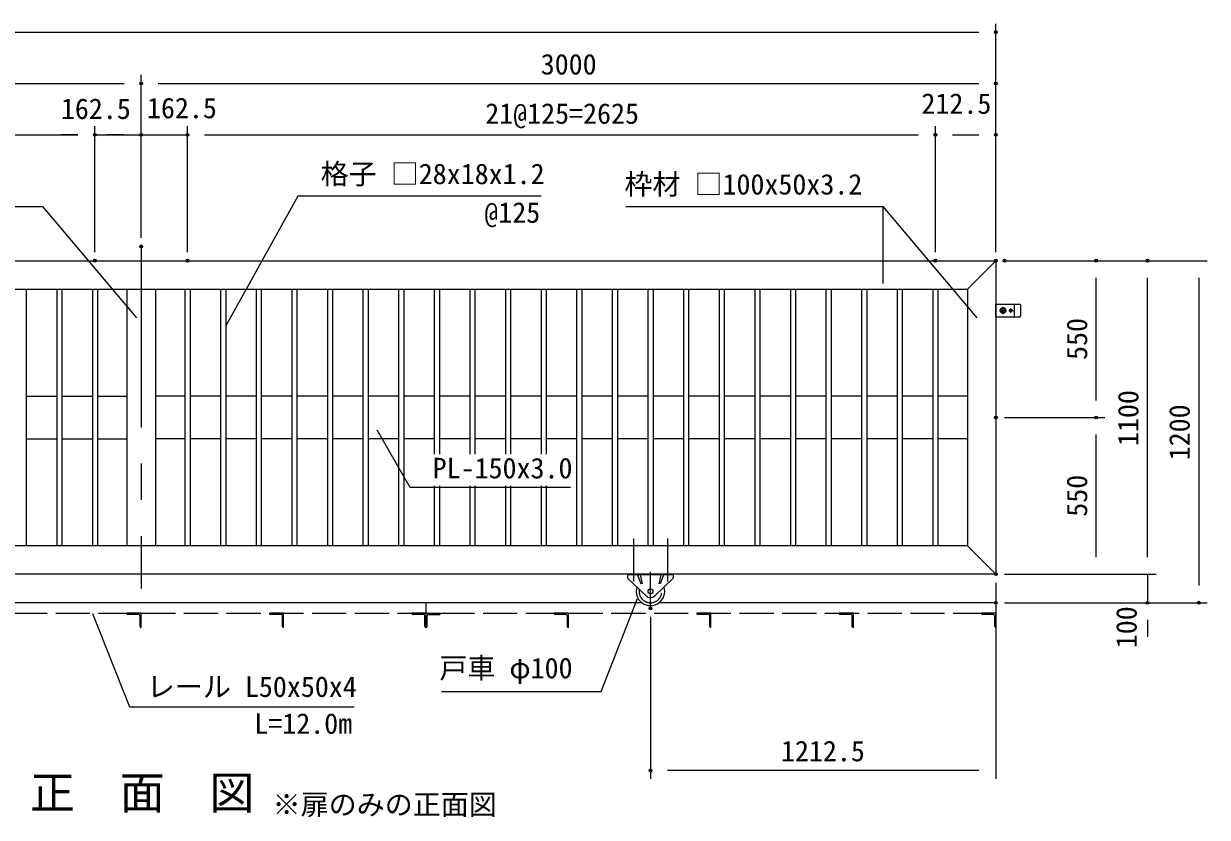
# Model space of a CAD drawing. Units: millimetres, scale not verified. Extents: x -6300 to 6300, y -4455 to 4455.
# Drawn here: x -2709 to 1446, y -1751 to 1033 of the extents above; entities that cross this region are included whole.
import ezdxf
from ezdxf.enums import TextEntityAlignment as Align

# ---------------------------------------------------------------- set-up
doc = ezdxf.new("R2010")
doc.units = ezdxf.units.MM
doc.header["$LTSCALE"] = 20
doc.header["$PDMODE"] = 32
doc.header["$PDSIZE"] = 10
for name, pattern in [('DASHED', [7.5, 6, -1.5]), ('USER1', [50.8, 31.75, -6.35, 6.35, -6.35]), ('USER2', [9.525, 6.35, -3.175])]:
    doc.linetypes.add(name, pattern=pattern)
for name, color, linetype, lineweight in [('0-0_D-TTL-TXT', 7, 'Continuous', 25), ('0-1_D-STR1', 1, 'Continuous', 25), ('0-2_D-STR4', 7, 'Continuous', 25), ('0-3_D-BMK', 2, 'USER1', 13), ('0-4_D-STR3', 3, 'Continuous', 13), ('0-5_D-STR5', 4, 'Continuous', 25), ('0-8_D-STR-DIM', 7, 'Continuous', 13), ('0-B_D-STR-TXT', 7, 'Continuous', 13)]:
    doc.layers.add(name, color=color, linetype=linetype, lineweight=lineweight)
doc.layers.add('0-A_Defpoints', color=8, linetype='Continuous')
doc.styles.add('ＭＳ ゴシック', font='')
doc.styles.get('ＭＳ ゴシック').set_extended_font_data('MS Gothic')

msp = doc.modelspace()

# ---------------------------------------------------------------- linework, layer by layer
at = {"layer": '0-1_D-STR1'}
for p, q in [((603.84, 101.84), (703.84, 201.84)), ((-2699.66, 101.84), (-2699.66, -798.16)), ((-2592.66, 101.84), (-2592.66, -798.16)), ((-2574.66, 101.84), (-2574.66, -798.16)), ((-2467.66, 101.84), (-2467.66, -798.16)), ((-2449.66, 101.84), (-2449.66, -798.16)), ((-2346.16, 101.84), (-2346.16, -798.16)), ((-2246.16, 101.84), (-2246.16, -798.16)), ((-2142.66, 101.84), (-2142.66, -798.16)), ((-2124.66, 101.84), (-2124.66, -798.16)), ((-2017.66, 101.84), (-2017.66, -798.16)), ((-1999.66, 101.84), (-1999.66, -798.16)), ((-1892.66, 101.84), (-1892.66, -798.16)), ((-1874.66, 101.84), (-1874.66, -798.16)), ((-1767.66, 101.84), (-1767.66, -798.16)), ((-1749.66, 101.84), (-1749.66, -798.16)), ((-1642.66, 101.84), (-1642.66, -798.16)), ((-1624.66, 101.84), (-1624.66, -798.16)), ((-1517.66, 101.84), (-1517.66, -798.16)), ((-1499.66, 101.84), (-1499.66, -798.16)), ((-1392.66, 101.84), (-1392.66, -798.16)), ((-1374.66, 101.84), (-1374.66, -798.16)), ((-1267.66, 101.84), (-1267.66, -476.85)), ((-1249.66, 101.84), (-1249.66, -476.85)), ((-1142.66, 101.84), (-1142.66, -476.85)), ((-1124.66, 101.84), (-1124.66, -476.85)), ((-1017.66, 101.84), (-1017.66, -476.85)), ((-999.66, 101.84), (-999.66, -476.85)), ((-892.66, 101.84), (-892.66, -476.85)), ((-874.66, 101.84), (-874.66, -476.85)), ((-767.66, 101.84), (-767.66, -798.16)), ((-749.66, 101.84), (-749.66, -798.16)), ((-642.66, 101.84), (-642.66, -798.16)), ((-624.66, 101.84), (-624.66, -798.16)), ((-517.66, 101.84), (-517.66, -798.16)), ((-499.66, 101.84), (-499.66, -798.16)), ((-392.66, 101.84), (-392.66, -798.16)), ((-374.66, 101.84), (-374.66, -798.16)), ((-267.66, 101.84), (-267.66, -798.16)), ((-249.66, 101.84), (-249.66, -798.16)), ((-142.66, 101.84), (-142.66, -798.16)), ((-124.66, 101.84), (-124.66, -798.16)), ((-17.66, 101.84), (-17.66, -798.16)), ((0.34, 101.84), (0.34, -798.16)), ((107.34, 101.84), (107.34, -798.16)), ((125.34, 101.84), (125.34, -798.16)), ((232.34, 101.84), (232.34, -798.16)), ((250.34, 101.84), (250.34, -798.16)), ((357.34, 101.84), (357.34, -798.16)), ((375.34, 101.84), (375.34, -798.16)), ((482.34, 101.84), (482.34, -798.16)), ((500.34, 101.84), (500.34, -798.16)), ((-2699.66, -273.16), (-2592.66, -273.16)), ((-2574.66, -273.16), (-2467.66, -273.16)), ((-2449.66, -273.16), (-2346.16, -273.16)), ((-2142.66, -273.16), (-2246.16, -273.16)), ((-2017.66, -273.16), (-2124.66, -273.16)), ((-1892.66, -273.16), (-1999.66, -273.16)), ((-1767.66, -273.16), (-1874.66, -273.16)), ((-1642.66, -273.16), (-1749.66, -273.16)), ((-1517.66, -273.16), (-1624.66, -273.16)), ((-1392.66, -273.16), (-1499.66, -273.16)), ((-1267.66, -273.16), (-1374.66, -273.16)), ((-1142.66, -273.16), (-1249.66, -273.16)), ((-1017.66, -273.16), (-1124.66, -273.16)), ((-892.66, -273.16), (-999.66, -273.16)), ((-767.66, -273.16), (-874.66, -273.16)), ((-642.66, -273.16), (-749.66, -273.16)), ((-517.66, -273.16), (-624.66, -273.16)), ((-392.66, -273.16), (-499.66, -273.16)), ((-267.66, -273.16), (-374.66, -273.16)), ((-142.66, -273.16), (-249.66, -273.16)), ((-17.66, -273.16), (-124.66, -273.16)), ((107.34, -273.16), (0.34, -273.16)), ((232.34, -273.16), (125.34, -273.16)), ((357.34, -273.16), (250.34, -273.16)), ((482.34, -273.16), (375.34, -273.16)), ((603.84, -273.16), (500.34, -273.16)), ((-2699.66, -423.16), (-2592.66, -423.16)), ((-2574.66, -423.16), (-2467.66, -423.16)), ((-2449.66, -423.16), (-2346.16, -423.16)), ((-2142.66, -423.16), (-2246.16, -423.16)), ((-2017.66, -423.16), (-2124.66, -423.16)), ((-1892.66, -423.16), (-1999.66, -423.16)), ((-1767.66, -423.16), (-1874.66, -423.16)), ((-1642.66, -423.16), (-1749.66, -423.16)), ((-1517.66, -423.16), (-1624.66, -423.16)), ((-1392.66, -423.16), (-1499.66, -423.16)), ((-1267.66, -423.16), (-1374.66, -423.16)), ((-1142.66, -423.16), (-1249.66, -423.16)), ((-1017.66, -423.16), (-1124.66, -423.16)), ((-892.66, -423.16), (-999.66, -423.16)), ((-767.66, -423.16), (-874.66, -423.16)), ((-642.66, -423.16), (-749.66, -423.16)), ((-517.66, -423.16), (-624.66, -423.16)), ((-392.66, -423.16), (-499.66, -423.16)), ((-267.66, -423.16), (-374.66, -423.16)), ((-142.66, -423.16), (-249.66, -423.16)), ((-17.66, -423.16), (-124.66, -423.16)), ((107.34, -423.16), (0.34, -423.16)), ((232.34, -423.16), (125.34, -423.16)), ((357.34, -423.16), (250.34, -423.16)), ((482.34, -423.16), (375.34, -423.16)), ((603.84, -423.16), (500.34, -423.16)), ((-1267.66, -588.2), (-1267.66, -798.16)), ((-1249.66, -588.2), (-1249.66, -798.16)), ((-1142.66, -588.2), (-1142.66, -798.16)), ((-1124.66, -588.2), (-1124.66, -798.16)), ((-1017.66, -588.2), (-1017.66, -798.16)), ((-999.66, -588.2), (-999.66, -798.16)), ((-892.66, -588.2), (-892.66, -798.16)), ((-874.66, -588.2), (-874.66, -798.16)), ((603.84, -798.16), (703.84, -898.16))]:
    msp.add_line(p, q, dxfattribs=at)
msp.add_lwpolyline([(-5296.16, 201.84), (703.84, 201.84), (703.84, -898.16), (-5296.16, -898.16)], dxfattribs=at)
msp.add_lwpolyline([(-5196.16, 101.84), (603.84, 101.84), (603.84, -798.16), (-5196.16, -798.16)], close=True, dxfattribs=at)
at = {"layer": '0-2_D-STR4'}
for p, q in [((-538.66, -998.16), (-4053.66, -998.16)), ((703.84, -998.16), (-478.66, -998.16))]:
    msp.add_line(p, q, dxfattribs=at)
at = {"layer": '0-3_D-BMK'}
for p, q in [((-2296.16, 251.84), (-2296.16, -948.16)), ((716.34, 26.84), (741.34, 26.84)), ((716.34, 26.84), (741.34, 26.84)), ((728.84, 14.34), (728.84, 39.34)), ((728.84, 14.34), (728.84, 39.34)), ((749.34, 26.84), (764.34, 26.84)), ((749.34, 26.84), (764.34, 26.84)), ((756.84, 19.34), (756.84, 34.34)), ((756.84, 19.34), (756.84, 34.34)), ((-568.66, -773.16), (-568.66, -923.16)), ((-448.66, -773.16), (-448.66, -923.16)), ((-508.66, -1018.16), (-508.66, -890.16))]:
    msp.add_line(p, q, dxfattribs=at)
at = {"layer": '0-4_D-STR3'}
for p, q in [((703.84, 4.34), (703.84, 49.34)), ((703.84, 49.34), (786.84, 49.34)), ((717.84, 49.34), (786.84, 49.34)), ((768.84, 7.34), (768.84, 46.34)), ((789.84, 46.34), (789.84, 7.34)), ((703.84, 4.34), (786.84, 4.34)), ((717.84, 4.34), (786.84, 4.34)), ((-588.66, -900.16), (-588.66, -912.16)), ((-588.66, -912.16), (-523.85, -974.06)), ((-554.66, -900.16), (-542.66, -932.16)), ((-544.66, -900.16), (-537.66, -932.16)), ((-472.66, -900.16), (-479.66, -932.16)), ((-462.66, -900.16), (-474.66, -932.16))]:
    msp.add_line(p, q, dxfattribs=at)
at = {"layer": '0-4_D-STR3', "color": 4}
for p, q in [((-428.66, -898.16), (-588.66, -898.16)), ((-588.66, -898.16), (-588.66, -900.16)), ((-428.66, -900.16), (-588.66, -900.16)), ((-428.66, -898.16), (-428.66, -900.16))]:
    msp.add_line(p, q, dxfattribs=at)
at = {"layer": '0-4_D-STR3'}
msp.add_lwpolyline([(-428.66, -900.16), (-428.66, -912.16), (-493.46, -974.06)], dxfattribs=at)
for centre, radius in [((728.84, 26.84), 10), ((728.84, 26.84), 8), ((756.84, 26.84), 5), ((756.84, 26.84), 5), ((-508.66, -958.16), 8.5)]:
    msp.add_circle(centre, radius, dxfattribs=at)
for centre, radius, start, end in [((765.84, 46.34), 3, 0, 90), ((786.84, 46.34), 3, 0, 90), ((765.84, 7.34), 3, 270, 0), ((786.84, 7.34), 3, 270, 0), ((-508.66, -958.16), 50, 162.4129, 17.5871), ((-508.66, -958.16), 22, 226.30902, 313.69098)]:
    msp.add_arc(centre, radius, start, end, dxfattribs=at)
at = {"layer": '0-4_D-STR3', "linetype": 'USER2'}
msp.add_arc((-508.66, -958.16), 40, 169.67603, 10.32397, dxfattribs=at)
at = {"layer": '0-5_D-STR5', "linetype": 'DASHED'}
for p, q in [((-5296.16, -1035.1), (703.84, -1035.1)), ((-1296.16, -1035.1), (-1296.16, -998.16))]:
    msp.add_line(p, q, dxfattribs=at)
at = {"layer": '0-5_D-STR5'}
for p, q in [((-2346.16, -1035.1), (-2346.16, -1036.1)), ((-2296.16, -1035.1), (-2346.16, -1035.1)), ((-2296.16, -1085.1), (-2296.16, -1035.1)), ((-1846.16, -1035.1), (-1846.16, -1036.1)), ((-1796.16, -1035.1), (-1846.16, -1035.1)), ((-1796.16, -1085.1), (-1796.16, -1035.1)), ((-1346.16, -1035.1), (-1346.16, -1036.1)), ((-1296.16, -1035.1), (-1346.16, -1035.1)), ((-1296.16, -1085.1), (-1296.16, -1035.1)), ((-1296.16, -1035.1), (-1246.16, -1035.1)), ((-1296.16, -1085.1), (-1296.16, -1035.1)), ((-1246.16, -1035.1), (-1246.16, -1036.1)), ((-846.16, -1035.1), (-846.16, -1036.1)), ((-796.16, -1035.1), (-846.16, -1035.1)), ((-796.16, -1085.1), (-796.16, -1035.1)), ((-346.16, -1035.1), (-346.16, -1036.1)), ((-296.16, -1035.1), (-346.16, -1035.1)), ((-296.16, -1085.1), (-296.16, -1035.1)), ((153.84, -1035.1), (153.84, -1036.1)), ((203.84, -1035.1), (153.84, -1035.1)), ((203.84, -1085.1), (203.84, -1035.1)), ((653.84, -1035.1), (653.84, -1036.1)), ((703.84, -1035.1), (653.84, -1035.1)), ((703.84, -1085.1), (703.84, -1035.1)), ((-2306.66, -1039.1), (-2343.16, -1039.1)), ((-2300.16, -1082.1), (-2300.16, -1045.6)), ((-1806.66, -1039.1), (-1843.16, -1039.1)), ((-1800.16, -1082.1), (-1800.16, -1045.6)), ((-1306.66, -1039.1), (-1343.16, -1039.1)), ((-1300.16, -1082.1), (-1300.16, -1045.6)), ((-1292.16, -1082.1), (-1292.16, -1045.6)), ((-1285.66, -1039.1), (-1249.16, -1039.1)), ((-806.66, -1039.1), (-843.16, -1039.1)), ((-800.16, -1082.1), (-800.16, -1045.6)), ((-306.66, -1039.1), (-343.16, -1039.1)), ((-300.16, -1082.1), (-300.16, -1045.6)), ((193.34, -1039.1), (156.84, -1039.1)), ((199.84, -1082.1), (199.84, -1045.6)), ((693.34, -1039.1), (656.84, -1039.1)), ((699.84, -1082.1), (699.84, -1045.6)), ((-2297.16, -1085.1), (-2296.16, -1085.1)), ((-1797.16, -1085.1), (-1796.16, -1085.1)), ((-1297.16, -1085.1), (-1296.16, -1085.1)), ((-1295.16, -1085.1), (-1296.16, -1085.1)), ((-797.16, -1085.1), (-796.16, -1085.1)), ((-297.16, -1085.1), (-296.16, -1085.1)), ((202.84, -1085.1), (203.84, -1085.1)), ((702.84, -1085.1), (703.84, -1085.1))]:
    msp.add_line(p, q, dxfattribs=at)
for centre, radius, start, end in [((-2343.16, -1036.1), 3, 180, 270), ((-1843.16, -1036.1), 3, 180, 270), ((-1343.16, -1036.1), 3, 180, 270), ((-1249.16, -1036.1), 3, 270, 0), ((-843.16, -1036.1), 3, 180, 270), ((-343.16, -1036.1), 3, 180, 270), ((156.84, -1036.1), 3, 180, 270), ((656.84, -1036.1), 3, 180, 270), ((-2306.66, -1045.6), 6.5, 0, 90), ((-1806.66, -1045.6), 6.5, 0, 90), ((-1306.66, -1045.6), 6.5, 0, 90), ((-1285.66, -1045.6), 6.5, 90, 180), ((-806.66, -1045.6), 6.5, 0, 90), ((-306.66, -1045.6), 6.5, 0, 90), ((193.34, -1045.6), 6.5, 0, 90), ((693.34, -1045.6), 6.5, 0, 90), ((-2297.16, -1082.1), 3, 180, 270), ((-1797.16, -1082.1), 3, 180, 270), ((-1297.16, -1082.1), 3, 180, 270), ((-1295.16, -1082.1), 3, 270, 0), ((-797.16, -1082.1), 3, 180, 270), ((-297.16, -1082.1), 3, 180, 270), ((202.84, -1082.1), 3, 180, 270), ((702.84, -1082.1), 3, 180, 270)]:
    msp.add_arc(centre, radius, start, end, dxfattribs=at)
at = {"layer": '0-8_D-STR-DIM'}
for p, q in [((-5236.16, 1003.22), (643.84, 1003.22)), ((703.84, 231.84), (703.84, 1033.22)), ((-2296.16, 281.84), (-2296.16, 853.22)), ((-2296.16, 281.84), (-2296.16, 853.22)), ((703.84, 231.84), (703.84, 853.22)), ((-5236.16, 823.22), (-2356.16, 823.22)), ((-2236.16, 823.22), (643.84, 823.22)), ((-2458.66, 231.84), (-2458.66, 673.22)), ((-2458.66, 231.84), (-2458.66, 673.22)), ((-2296.16, 281.84), (-2296.16, 673.22)), ((-2296.16, 281.84), (-2296.16, 673.22)), ((-2133.66, 231.84), (-2133.66, 673.22)), ((-2133.66, 231.84), (-2133.66, 673.22)), ((491.34, 231.84), (491.34, 673.22)), ((491.34, 231.84), (491.34, 673.22)), ((703.84, 231.84), (703.84, 673.22)), ((-5023.66, 643.22), (-2518.66, 643.22)), ((-2518.66, 643.22), (-2578.66, 643.22)), ((-2458.66, 643.22), (-2296.16, 643.22)), ((-2356.16, 643.22), (-2416.16, 643.22)), ((-2296.16, 643.22), (-2133.66, 643.22)), ((-2236.16, 643.22), (-2176.16, 643.22)), ((-2073.66, 643.22), (-2013.66, 643.22)), ((-2073.66, 643.22), (431.34, 643.22)), ((551.34, 643.22), (643.84, 643.22)), ((733.84, 201.84), (1085.96, 201.84)), ((763.84, 201.84), (1265.96, 201.84)), ((763.84, 201.84), (1445.96, 201.84)), ((1055.96, -288.16), (1055.96, 141.84)), ((1235.96, -838.16), (1235.96, 141.84)), ((1415.96, 141.84), (1415.96, -938.16)), ((733.84, -348.16), (1085.96, -348.16)), ((733.84, -348.16), (1085.96, -348.16)), ((1055.96, -838.16), (1055.96, -408.16)), ((1235.96, -838.16), (1235.96, -778.16)), ((733.84, -898.16), (1085.96, -898.16)), ((733.84, -898.16), (1265.96, -898.16)), ((733.84, -898.16), (1265.96, -898.16)), ((1235.96, -898.16), (1235.96, -998.16)), ((703.84, -928.16), (703.84, -1616.2)), ((733.84, -998.16), (1265.96, -998.16)), ((733.84, -998.16), (1445.96, -998.16)), ((-508.66, -1048.16), (-508.66, -1616.2)), ((1235.96, -1058.16), (1235.96, -1118.16)), ((643.84, -1586.2), (-448.66, -1586.2))]:
    msp.add_line(p, q, dxfattribs=at)
at = {"layer": '0-A_Defpoints'}
for p in [(703.84, 1003.22), (-2296.16, 823.22), (703.84, 823.22), (-2458.66, 643.22), (-2296.16, 643.22), (-2133.66, 643.22), (491.34, 643.22), (703.84, 643.22), (-2296.16, 251.84), (-2458.66, 201.84), (-2133.66, 201.84), (491.34, 201.84), (703.84, 201.84), (703.84, 201.84), (733.84, 201.84), (1055.96, 201.84), (1235.96, 201.84), (703.84, -348.16), (1055.96, -348.16), (703.84, -898.16), (703.84, -898.16), (703.84, -998.16), (1235.96, -998.16), (1415.96, -998.16), (-508.66, -1018.16), (-508.66, -1586.2)]:
    msp.add_point(p, dxfattribs=at)
at = {"layer": '0-B_D-STR-TXT'}
msp.add_line((307.02, 391.43), (307.02, 121.95), dxfattribs=at)
for points in [[(-891.77, 428.1), (-1746.33, 428.1), (-1998.69, -26.27)], [(-3545.51, 391.43), (-2642.98, 391.43), (-2312.53, 1.21)], [(-594.75, 391.43), (307.02, 391.43), (637.47, 1.21)], [(-789.63, -593.64), (-1351.8, -593.64), (-1467.73, -392.86)], [(-1242.09, -1309.15), (-682.2, -1309.15), (-553.68, -983.22)], [(-1548.85, -1364.64), (-2336.4, -1364.64), (-2465.61, -1036.96)]]:
    msp.add_lwpolyline(points, dxfattribs=at)

# ---------------------------------------------------------------- texts
at = {"layer": '0-0_D-TTL-TXT', "style": 'ＭＳ ゴシック'}
for s, height, p in [('正\u3000面\u3000図', 115.4, (-2686.01, -1757.02)), ('※扉のみの正面図', 72.14, (-1834.99, -1763.71))]:
    msp.add_text(s, height=height, dxfattribs=at).set_placement(p, align=Align.BOTTOM_LEFT)
at = {"layer": '0-8_D-STR-DIM', "style": 'ＭＳ ゴシック'}
for s, p in [('3000', (-893.85, 833.34)), ('162.5', (-2578.07, 677.27)), ('162.5', (-2275.93, 679.73)), ('21@125=2625', (-1088.68, 660.37)), ('212.5', (442.49, 695.34)), ('1212.5', (-50.53, -1576.08))]:
    msp.add_text(s, height=72.14, dxfattribs=at).set_placement(p, align=Align.BOTTOM_LEFT)
for s, p in [('550', (1045.83, -146.47)), ('1100', (1225.83, -448.51)), ('1200', (1405.83, -498.51)), ('550', (1045.83, -696.47)), ('100', (1219.65, -1157.82))]:
    msp.add_text(s, height=72.14, rotation=90, dxfattribs=at).set_placement(p, align=Align.BOTTOM_LEFT)
at = {"layer": '0-B_D-STR-TXT', "style": 'ＭＳ ゴシック'}
for s, p in [('格子 □28x18x1.2', (-1666.14, 448.69)), ('枠材 □100x50x3.2', (-600.08, 412.21)), ('@125', (-1091.88, 313.13)), ('PL-150x3.0', (-1273.13, -583.52)), ('戸車 φ100', (-1249.71, -1284.94)), ('レール L50x50x4', (-2276.38, -1350.33)), ('L=12.0m', (-1899.09, -1479.62))]:
    msp.add_text(s, height=72.14, dxfattribs=at).set_placement(p, align=Align.BOTTOM_LEFT)

doc.saveas('drawing.dxf')
